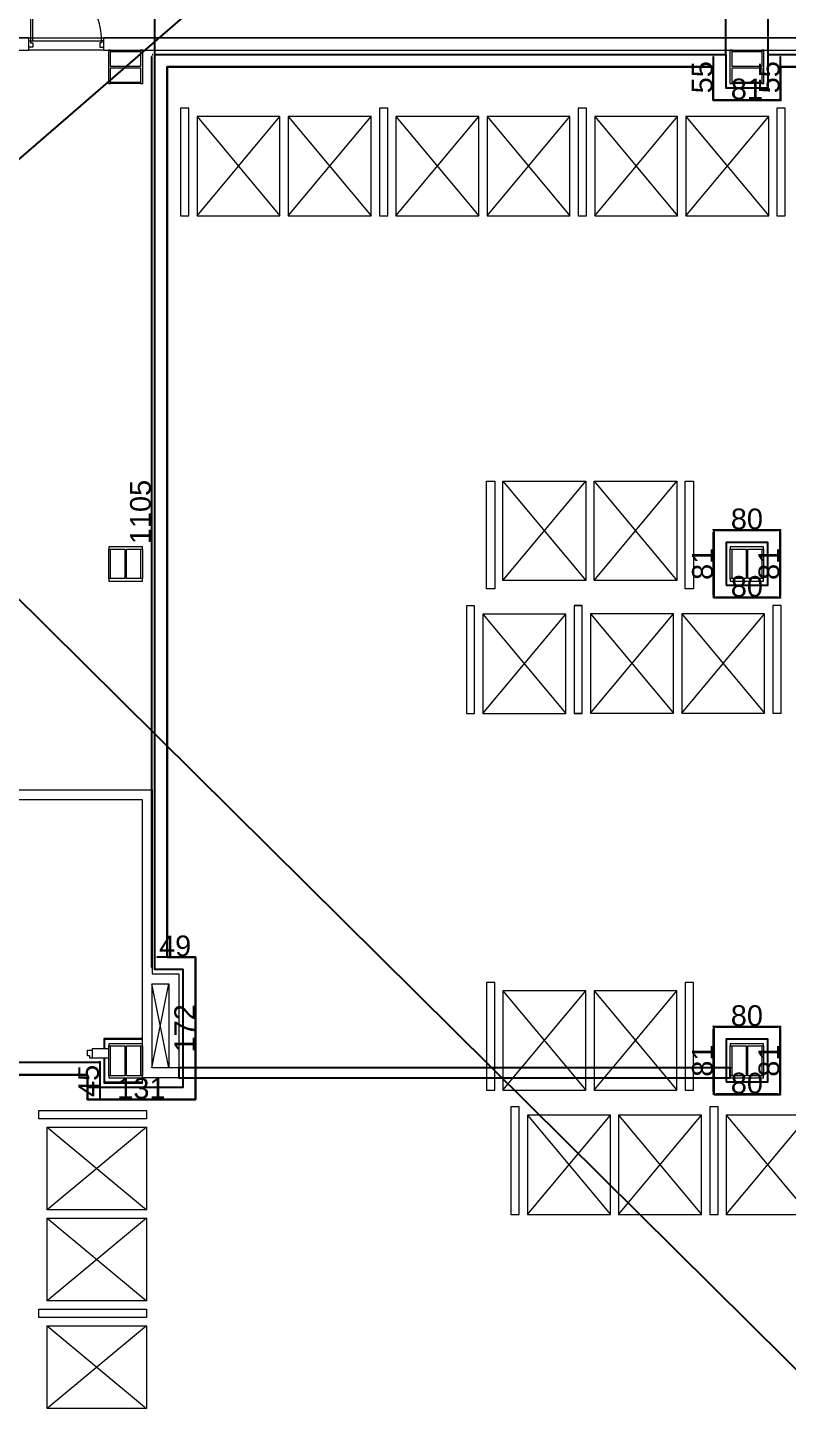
# Model space of a CAD drawing. Header units: millimetres. Extents: x -15161 to 10473752, y -72817 to 33960.
# Drawn here: x 36434 to 37351, y 1888 to 3559 of the extents above; entities that cross this region are included whole.
import ezdxf

# ---------------------------------------------------------------- set-up
doc = ezdxf.new("R2010")
doc.units = ezdxf.units.MM
doc.layers.add('PDF_幾何圖形', color=7, linetype='Continuous')
doc.styles.get("Standard").update_dxf_attribs({"font": 'arial.ttf'})
doc.dimstyles.new('ISO-25', dxfattribs={"dimtxt": 25, "dimasz": 2.5, "dimexe": 1.25, "dimexo": 0.625, "dimtad": 1, "dimdec": 0, "dimtxsty": 'Standard', "dimcen": 2.5, "dimadec": 0, "dimazin": 0, "dimtfac": 1, "dimtdec": 0, "dimtmove": 0, "dimatfit": 3, "dimfxl": 1, "dimarcsym": 0})

# ---------------------------------------------------------------- blocks, each defined once
blk = doc.blocks.new('拆除後的建築底圖1131126')
blk.add_lwpolyline([(11048.5, 2302.7), (10382.9, 2302.7), (10382.9, 2290.9), (11048.5, 2290.9)], close=True)
at = {"layer": 'PDF_幾何圖形', "lineweight": 0}
for points in [[(11419.4, 3643.6), (11419.4, 3606), (11339.3, 3606), (11339.3, 3643.6), (9474.2, 3643.6), (9474.2, 3617.8), (9448.4, 3617.8), (9448.4, 3547.1), (12604.5, 3547.1), (12604.5, 3539.5), (12739.5, 3539.5), (12739.5, 3028.9), (13204.8, 3028.9), (13204.8, 2247.7), (13491.9, 2247.7), (13361.5, 3136.4), (13110, 3099.6), (13035.5, 3611), (13009.2, 3607.2), (13003.7, 3643.6)], [(10063.2, 3531.9), (10201.7, 3531.9), (10201.7, 3547.1), (10063.2, 3547.1)], [(10291.8, 3547.1), (10291.8, 3531.9), (12589.6, 3531.9), (12589.6, 3451.8), (12604.5, 3451.8), (12604.5, 3547.1)], [(10336.3, 3491.6), (10339.3, 3491.6), (10339.3, 3531.9), (10336.3, 3531.9), (10336.3, 3512.4), (10300.3, 3512.4), (10300.3, 3531.9), (10297.8, 3531.9), (10297.8, 3491.6), (10300.3, 3491.6), (10300.3, 3510.7), (10336.3, 3510.7)], [(10300.3, 3530.2), (10300.3, 3531.9), (10336.3, 3531.9), (10336.3, 3530.2)], [(11086.6, 3491.6), (11089.1, 3491.6), (11089.1, 3531.9), (11086.6, 3531.9), (11086.6, 3512.4), (11050.6, 3512.4), (11050.6, 3531.9), (11048, 3531.9), (11048, 3491.6), (11050.6, 3491.6), (11050.6, 3510.7), (11086.6, 3510.7)], [(11050.6, 3530.2), (11050.6, 3531.9), (11086.6, 3531.9), (11086.6, 3530.2)], [(10300.3, 3491.6), (10300.3, 3493.3), (10336.3, 3493.3), (10336.3, 3491.6)], [(11050.6, 3491.6), (11050.6, 3493.3), (11086.6, 3493.3), (11086.6, 3491.6)], [(10298.2, 2893.8), (10298.2, 2890.8), (10338.8, 2890.8), (10338.8, 2893.8), (10319.4, 2893.8), (10319.4, 2929.4), (10338.8, 2929.4), (10338.8, 2932.3), (10298.2, 2932.3), (10298.2, 2929.4), (10317.7, 2929.4), (10317.7, 2893.8)], [(10298.2, 2893.8), (10298.2, 2929.4), (10299.9, 2929.4), (10299.9, 2893.8)], [(10336.7, 2893.8), (10336.7, 2929.4), (10338.8, 2929.4), (10338.8, 2893.8)], [(11048.5, 2893.8), (11048.5, 2890.8), (11088.7, 2890.8), (11088.7, 2893.8), (11069.6, 2893.8), (11069.6, 2929.4), (11088.7, 2929.4), (11088.7, 2932.3), (11048.5, 2932.3), (11048.5, 2929.4), (11067.5, 2929.4), (11067.5, 2893.8)], [(11048.5, 2893.8), (11048.5, 2929.4), (11050.2, 2929.4), (11050.2, 2893.8)], [(11087, 2893.8), (11087, 2929.4), (11088.7, 2929.4), (11088.7, 2893.8)], [(10298.2, 2293.4), (10298.2, 2290.9), (10338.8, 2290.9), (10338.8, 2293.4), (10319.4, 2293.4), (10319.4, 2329.4), (10338.8, 2329.4), (10338.8, 2331.9), (10298.2, 2331.9), (10298.2, 2329.4), (10317.7, 2329.4), (10317.7, 2293.4)], [(10298.2, 2293.4), (10298.2, 2329.4), (10299.9, 2329.4), (10299.9, 2293.4)], [(10336.7, 2293.4), (10336.7, 2329.4), (10338.8, 2329.4), (10338.8, 2293.4)], [(11048.5, 2293.4), (11048.5, 2290.9), (11088.7, 2290.9), (11088.7, 2293.4), (11069.6, 2293.4), (11069.6, 2329.4), (11088.7, 2329.4), (11088.7, 2331.9), (11048.5, 2331.9), (11048.5, 2329.4), (11067.5, 2329.4), (11067.5, 2293.4)], [(11048.5, 2293.4), (11048.5, 2329.4), (11050.2, 2329.4), (11050.2, 2293.4)], [(11087, 2293.4), (11087, 2329.4), (11088.7, 2329.4), (11088.7, 2293.4)]]:
    blk.add_lwpolyline(points, close=True, dxfattribs=at)
blk.add_lwpolyline([(10264.7, 3603.4, 0.199403), (10203.8, 3628.8), (10203.8, 3543.3), (10206.3, 3543.3), (10206.3, 3628.8)], format="xyb", dxfattribs=at)
for points in [[(10206.3, 3543.3), (10291.8, 3543.3), (10291.8, 3531.9), (10201.7, 3531.9), (10201.7, 3543.3), (10203.8, 3543.3), (10203.8, 3540.8), (10206.3, 3540.8), (10206.3, 3535.7), (10201.7, 3535.7)], [(10291.8, 3543.3), (10289.3, 3543.3), (10289.3, 3540.8), (10287.2, 3540.8), (10287.2, 3535.7), (10291.8, 3535.7)], [(10338.8, 2284.5), (10338.8, 2626.6), (9826.5, 2626.6), (9547.5, 2626.6)], [(9826.5, 2638.5), (10350.7, 2638.5), (10350.7, 2416.6), (10382.9, 2416.6), (10382.9, 2290.9)], [(10382.9, 2302.7), (10350.7, 2302.7), (10350.7, 2404.3), (10370.6, 2404.3), (10370.6, 2302.7), (10350.3, 2404.3)], [(10350.3, 2302.7), (10370.6, 2404.3)], [(10278.3, 2314.6), (10275.3, 2314.6), (10275.3, 2317.5), (10272.4, 2317.5), (10272.4, 2324.3), (10278.3, 2324.3)], [(10298.2, 2314.6), (10278.3, 2314.6), (10278.3, 2326.4), (10298.2, 2326.4)], [(10338.8, 2338.3), (10292.3, 2338.3), (10292.3, 2326.4)], [(10338.8, 2337), (10293.1, 2337), (10293.1, 2326.4)], [(10292.3, 2314.6), (10292.3, 2284.5), (10338.8, 2284.5)], [(10293.1, 2314.6), (10293.1, 2285.8), (10338.8, 2285.8)], [(10382.9, 2290.9), (10338.8, 2290.9)], [(11050.2, 2302.7), (11048.5, 2302.7)]]:
    blk.add_lwpolyline(points, dxfattribs=at)
blk.add_arc((10212.6, 3544.9), 76.8, 358.8285, 23.5011, dxfattribs=at)
blk = doc.blocks.new('*D21')
at = {"color": 0, "lineweight": -2, "transparency": 16777216}
for p, q in [((36586.9, 3527.5), (36586.9, 3597.9)), ((36589.4, 3596.7), (37273.8, 3596.7)), ((37276.3, 3527.5), (37276.3, 3597.9))]:
    blk.add_line(p, q, dxfattribs=at)
at = {"color": 0, "transparency": 16777216}
for points in [[(36589.4, 3597.1), (36589.4, 3596.3), (36586.9, 3596.7)], [(37273.8, 3597.1), (37273.8, 3596.3), (37276.3, 3596.7)]]:
    blk.add_solid(points, dxfattribs=at)
at = {"layer": 'Defpoints', "color": 0, "transparency": 16777216}
for p in [(37276.3, 3596.7), (36586.9, 3526.9), (37276.3, 3526.9)]:
    blk.add_point(p, dxfattribs=at)
at = {"color": 0, "transparency": 16777216, "insert": (36931.6, 3610.1), "char_height": 25, "attachment_point": 5}
blk.add_mtext('689', dxfattribs=at)
blk = doc.blocks.new('*D22')
at = {"color": 0, "lineweight": -2, "transparency": 16777216}
for p, q in [((37261.9, 3526.9), (37262.5, 3526.9)), ((37261.3, 3524.4), (37261.3, 3474.1)), ((37261.9, 3471.6), (37262.5, 3471.6))]:
    blk.add_line(p, q, dxfattribs=at)
at = {"color": 0, "transparency": 16777216}
for points in [[(37260.9, 3524.4), (37261.7, 3524.4), (37261.3, 3526.9)], [(37260.9, 3474.1), (37261.7, 3474.1), (37261.3, 3471.6)]]:
    blk.add_solid(points, dxfattribs=at)
at = {"layer": 'Defpoints', "color": 0, "transparency": 16777216}
for p in [(37261.3, 3526.9), (37261.3, 3471.6), (37261.3, 3471.6)]:
    blk.add_point(p, dxfattribs=at)
at = {"color": 0, "transparency": 16777216, "insert": (37248, 3499.3), "char_height": 25, "attachment_point": 5, "rotation": 90}
blk.add_mtext('55', dxfattribs=at)
blk = doc.blocks.new('*D23')
at = {"color": 0, "lineweight": -2, "transparency": 16777216}
for p, q in [((37261.3, 3472.3), (37261.3, 3472.9)), ((37263.8, 3471.6), (37339.9, 3471.6)), ((37342.4, 3472.3), (37342.4, 3472.9))]:
    blk.add_line(p, q, dxfattribs=at)
at = {"color": 0, "transparency": 16777216}
for points in [[(37263.8, 3472.1), (37263.8, 3471.2), (37261.3, 3471.6)], [(37339.9, 3472.1), (37339.9, 3471.2), (37342.4, 3471.6)]]:
    blk.add_solid(points, dxfattribs=at)
at = {"layer": 'Defpoints', "color": 0, "transparency": 16777216}
for p in [(37261.3, 3471.6), (37342.4, 3471.6), (37342.4, 3471.6)]:
    blk.add_point(p, dxfattribs=at)
at = {"color": 0, "transparency": 16777216, "insert": (37301.8, 3485), "char_height": 25, "attachment_point": 5}
blk.add_mtext('81', dxfattribs=at)
blk = doc.blocks.new('*D24')
at = {"color": 0, "lineweight": -2, "transparency": 16777216}
for p, q in [((37343, 3526.9), (37343.6, 3526.9)), ((37342.4, 3474.1), (37342.4, 3524.4)), ((37343, 3471.6), (37343.6, 3471.6))]:
    blk.add_line(p, q, dxfattribs=at)
at = {"color": 0, "transparency": 16777216}
for points in [[(37341.9, 3524.4), (37342.8, 3524.4), (37342.4, 3526.9)], [(37341.9, 3474.1), (37342.8, 3474.1), (37342.4, 3471.6)]]:
    blk.add_solid(points, dxfattribs=at)
at = {"layer": 'Defpoints', "color": 0, "transparency": 16777216}
for p in [(37342.4, 3526.9), (37342.4, 3526.9), (37342.4, 3471.6)]:
    blk.add_point(p, dxfattribs=at)
at = {"color": 0, "transparency": 16777216, "insert": (37329, 3499.3), "char_height": 25, "attachment_point": 5, "rotation": 90}
blk.add_mtext('55', dxfattribs=at)
blk = doc.blocks.new('*D25')
at = {"color": 0, "lineweight": -2, "transparency": 16777216}
for p, q in [((37327.4, 3527.5), (37327.4, 3597.9)), ((37329.9, 3596.7), (38023.6, 3596.7)), ((38026.1, 3527.5), (38026.1, 3597.9))]:
    blk.add_line(p, q, dxfattribs=at)
at = {"color": 0, "transparency": 16777216}
for points in [[(37329.9, 3597.1), (37329.9, 3596.3), (37327.4, 3596.7)], [(38023.6, 3597.1), (38023.6, 3596.3), (38026.1, 3596.7)]]:
    blk.add_solid(points, dxfattribs=at)
at = {"layer": 'Defpoints', "color": 0, "transparency": 16777216}
for p in [(38026.1, 3596.7), (37327.4, 3526.9), (38026.1, 3526.9)]:
    blk.add_point(p, dxfattribs=at)
at = {"color": 0, "transparency": 16777216, "insert": (37676.7, 3610.1), "char_height": 25, "attachment_point": 5}
blk.add_mtext('699', dxfattribs=at)
blk = doc.blocks.new('*D65')
at = {"color": 0, "lineweight": -2, "transparency": 16777216}
for p, q in [((35827.2, 2310.2), (35827.2, 2310.8)), ((35829.7, 2309.6), (36518, 2309.6)), ((36520.5, 2310.2), (36520.5, 2310.8))]:
    blk.add_line(p, q, dxfattribs=at)
at = {"color": 0, "transparency": 16777216}
for points in [[(35829.7, 2310), (35829.7, 2309.2), (35827.2, 2309.6)], [(36518, 2310), (36518, 2309.2), (36520.5, 2309.6)]]:
    blk.add_solid(points, dxfattribs=at)
at = {"layer": 'Defpoints', "color": 0, "transparency": 16777216}
for p in [(35827.2, 2309.6), (36520.5, 2309.6), (36520.5, 2309.6)]:
    blk.add_point(p, dxfattribs=at)
at = {"color": 0, "transparency": 16777216, "insert": (36173.9, 2323), "char_height": 25, "attachment_point": 5}
blk.add_mtext('693', dxfattribs=at)
blk = doc.blocks.new('*D66')
at = {"color": 0, "lineweight": -2, "transparency": 16777216}
for p, q in [((36520.5, 2307.1), (36520.5, 2267.1)), ((36521.1, 2309.6), (36521.8, 2309.6)), ((36521.1, 2264.6), (36521.8, 2264.6))]:
    blk.add_line(p, q, dxfattribs=at)
at = {"color": 0, "transparency": 16777216}
for points in [[(36520.1, 2307.1), (36520.9, 2307.1), (36520.5, 2309.6)], [(36520.1, 2267.1), (36520.9, 2267.1), (36520.5, 2264.6)]]:
    blk.add_solid(points, dxfattribs=at)
at = {"layer": 'Defpoints', "color": 0, "transparency": 16777216}
for p in [(36520.5, 2309.6), (36520.5, 2264.6), (36520.5, 2264.6)]:
    blk.add_point(p, dxfattribs=at)
at = {"color": 0, "transparency": 16777216, "insert": (36507.2, 2287.1), "char_height": 25, "attachment_point": 5, "rotation": 90}
blk.add_mtext('45', dxfattribs=at)
blk = doc.blocks.new('*D67')
at = {"color": 0, "lineweight": -2, "transparency": 16777216}
for p, q in [((36505.5, 2265.2), (36505.5, 2265.8)), ((36508, 2264.6), (36633.6, 2264.6)), ((36636.1, 2265.2), (36636.1, 2265.8))]:
    blk.add_line(p, q, dxfattribs=at)
at = {"color": 0, "transparency": 16777216}
for points in [[(36508, 2265), (36508, 2264.2), (36505.5, 2264.6)], [(36633.6, 2265), (36633.6, 2264.2), (36636.1, 2264.6)]]:
    blk.add_solid(points, dxfattribs=at)
at = {"layer": 'Defpoints', "color": 0, "transparency": 16777216}
for p in [(36505.5, 2264.6), (36636.1, 2264.6), (36636.1, 2264.6)]:
    blk.add_point(p, dxfattribs=at)
at = {"color": 0, "transparency": 16777216, "insert": (36570.8, 2278), "char_height": 25, "attachment_point": 5}
blk.add_mtext('131', dxfattribs=at)
blk = doc.blocks.new('*D68')
at = {"color": 0, "lineweight": -2, "transparency": 16777216}
for p, q in [((36635.5, 2436.6), (36634.9, 2436.6)), ((36636.1, 2267.1), (36636.1, 2434.1)), ((36635.5, 2264.6), (36634.9, 2264.6))]:
    blk.add_line(p, q, dxfattribs=at)
at = {"color": 0, "transparency": 16777216}
for points in [[(36635.7, 2434.1), (36636.5, 2434.1), (36636.1, 2436.6)], [(36635.7, 2267.1), (36636.5, 2267.1), (36636.1, 2264.6)]]:
    blk.add_solid(points, dxfattribs=at)
at = {"layer": 'Defpoints', "color": 0, "transparency": 16777216}
for p in [(36636.1, 2436.6), (36636.1, 2436.6), (36636.1, 2264.6)]:
    blk.add_point(p, dxfattribs=at)
at = {"color": 0, "transparency": 16777216, "insert": (36623, 2350.6), "char_height": 25, "attachment_point": 5, "rotation": 90}
blk.add_mtext('172', dxfattribs=at)
blk = doc.blocks.new('*D69')
at = {"color": 0, "lineweight": -2, "transparency": 16777216}
for p, q in [((36586.9, 2437.2), (36586.9, 2437.9)), ((36633.6, 2436.6), (36589.4, 2436.6)), ((36636.1, 2436), (36636.1, 2435.4))]:
    blk.add_line(p, q, dxfattribs=at)
at = {"color": 0, "transparency": 16777216}
for points in [[(36589.4, 2437), (36589.4, 2436.2), (36586.9, 2436.6)], [(36633.6, 2437), (36633.6, 2436.2), (36636.1, 2436.6)]]:
    blk.add_solid(points, dxfattribs=at)
at = {"layer": 'Defpoints', "color": 0, "transparency": 16777216}
for p in [(36586.9, 2436.6), (36586.9, 2436.6), (36636.1, 2436.6)]:
    blk.add_point(p, dxfattribs=at)
at = {"color": 0, "transparency": 16777216, "insert": (36611.5, 2450), "char_height": 25, "attachment_point": 5}
blk.add_mtext('49', dxfattribs=at)
blk = doc.blocks.new('*D70')
at = {"color": 0, "lineweight": -2, "transparency": 16777216}
for p, q in [((36583.9, 3526.9), (36584.5, 3526.9)), ((36583.2, 2424.1), (36583.2, 3524.4)), ((36583.9, 2421.6), (36584.5, 2421.6))]:
    blk.add_line(p, q, dxfattribs=at)
at = {"color": 0, "transparency": 16777216}
for points in [[(36582.8, 3524.4), (36583.7, 3524.4), (36583.2, 3526.9)], [(36582.8, 2424.1), (36583.7, 2424.1), (36583.2, 2421.6)]]:
    blk.add_solid(points, dxfattribs=at)
at = {"layer": 'Defpoints', "color": 0, "transparency": 16777216}
for p in [(36583.2, 3526.9), (36583.2, 3526.9), (36583.2, 2421.6)]:
    blk.add_point(p, dxfattribs=at)
at = {"color": 0, "transparency": 16777216, "insert": (36569.8, 2974.2), "char_height": 25, "attachment_point": 5, "rotation": 90}
blk.add_mtext('1105', dxfattribs=at)
blk = doc.blocks.new('*D71')
at = {"color": 0, "lineweight": -2, "transparency": 16777216}
for p, q in [((37261.7, 2952.9), (37261.7, 2953.6)), ((37264.2, 2952.3), (37339.4, 2952.3)), ((37341.9, 2952.9), (37341.9, 2953.6))]:
    blk.add_line(p, q, dxfattribs=at)
at = {"color": 0, "transparency": 16777216}
for points in [[(37264.2, 2952.7), (37264.2, 2951.9), (37261.7, 2952.3)], [(37339.4, 2952.7), (37339.4, 2951.9), (37341.9, 2952.3)]]:
    blk.add_solid(points, dxfattribs=at)
at = {"layer": 'Defpoints', "color": 0, "transparency": 16777216}
for p in [(37261.7, 2952.3), (37341.9, 2952.3), (37341.9, 2952.3)]:
    blk.add_point(p, dxfattribs=at)
at = {"color": 0, "transparency": 16777216, "insert": (37301.8, 2965.7), "char_height": 25, "attachment_point": 5}
blk.add_mtext('80', dxfattribs=at)
blk = doc.blocks.new('*D72')
at = {"color": 0, "lineweight": -2, "transparency": 16777216}
for p, q in [((37341.9, 2949.8), (37341.9, 2873.3)), ((37342.6, 2952.3), (37343.2, 2952.3)), ((37342.6, 2870.8), (37343.2, 2870.8))]:
    blk.add_line(p, q, dxfattribs=at)
at = {"color": 0, "transparency": 16777216}
for points in [[(37341.5, 2949.8), (37342.4, 2949.8), (37341.9, 2952.3)], [(37341.5, 2873.3), (37342.4, 2873.3), (37341.9, 2870.8)]]:
    blk.add_solid(points, dxfattribs=at)
at = {"layer": 'Defpoints', "color": 0, "transparency": 16777216}
for p in [(37341.9, 2952.3), (37341.9, 2870.8), (37341.9, 2870.8)]:
    blk.add_point(p, dxfattribs=at)
at = {"color": 0, "transparency": 16777216, "insert": (37328.5, 2911.6), "char_height": 25, "attachment_point": 5, "rotation": 90}
blk.add_mtext('81', dxfattribs=at)
blk = doc.blocks.new('*D73')
at = {"color": 0, "lineweight": -2, "transparency": 16777216}
for p, q in [((37261.7, 2871.5), (37261.7, 2872.1)), ((37339.4, 2870.8), (37264.2, 2870.8)), ((37341.9, 2871.5), (37341.9, 2872.1))]:
    blk.add_line(p, q, dxfattribs=at)
at = {"color": 0, "transparency": 16777216}
for points in [[(37264.2, 2871.2), (37264.2, 2870.4), (37261.7, 2870.8)], [(37339.4, 2871.2), (37339.4, 2870.4), (37341.9, 2870.8)]]:
    blk.add_solid(points, dxfattribs=at)
at = {"layer": 'Defpoints', "color": 0, "transparency": 16777216}
for p in [(37261.7, 2870.8), (37261.7, 2870.8), (37341.9, 2870.8)]:
    blk.add_point(p, dxfattribs=at)
at = {"color": 0, "transparency": 16777216, "insert": (37301.8, 2884.2), "char_height": 25, "attachment_point": 5}
blk.add_mtext('80', dxfattribs=at)
blk = doc.blocks.new('*D74')
at = {"color": 0, "lineweight": -2, "transparency": 16777216}
for p, q in [((37261.1, 2952.3), (37260.5, 2952.3)), ((37261.7, 2873.3), (37261.7, 2949.8)), ((37261.1, 2870.8), (37260.5, 2870.8))]:
    blk.add_line(p, q, dxfattribs=at)
at = {"color": 0, "transparency": 16777216}
for points in [[(37261.3, 2949.8), (37262.1, 2949.8), (37261.7, 2952.3)], [(37261.3, 2873.3), (37262.1, 2873.3), (37261.7, 2870.8)]]:
    blk.add_solid(points, dxfattribs=at)
at = {"layer": 'Defpoints', "color": 0, "transparency": 16777216}
for p in [(37261.7, 2952.3), (37261.7, 2952.3), (37261.7, 2870.8)]:
    blk.add_point(p, dxfattribs=at)
at = {"color": 0, "transparency": 16777216, "insert": (37248.3, 2911.6), "char_height": 25, "attachment_point": 5, "rotation": 90}
blk.add_mtext('81', dxfattribs=at)
blk = doc.blocks.new('*D81')
at = {"color": 0, "lineweight": -2, "transparency": 16777216}
for p, q in [((37261.7, 2353), (37261.7, 2353.6)), ((37264.2, 2352.4), (37339.4, 2352.4)), ((37341.9, 2353), (37341.9, 2353.6))]:
    blk.add_line(p, q, dxfattribs=at)
at = {"color": 0, "transparency": 16777216}
for points in [[(37264.2, 2352.8), (37264.2, 2351.9), (37261.7, 2352.4)], [(37339.4, 2352.8), (37339.4, 2351.9), (37341.9, 2352.4)]]:
    blk.add_solid(points, dxfattribs=at)
at = {"layer": 'Defpoints', "color": 0, "transparency": 16777216}
for p in [(37261.7, 2352.4), (37341.9, 2352.4), (37341.9, 2352.4)]:
    blk.add_point(p, dxfattribs=at)
at = {"color": 0, "transparency": 16777216, "insert": (37301.8, 2365.8), "char_height": 25, "attachment_point": 5}
blk.add_mtext('80', dxfattribs=at)
blk = doc.blocks.new('*D82')
at = {"color": 0, "lineweight": -2, "transparency": 16777216}
for p, q in [((37341.9, 2349.9), (37341.9, 2273.4)), ((37342.6, 2352.4), (37343.2, 2352.4)), ((37342.6, 2270.9), (37343.2, 2270.9))]:
    blk.add_line(p, q, dxfattribs=at)
at = {"color": 0, "transparency": 16777216}
for points in [[(37341.5, 2349.9), (37342.4, 2349.9), (37341.9, 2352.4)], [(37341.5, 2273.4), (37342.4, 2273.4), (37341.9, 2270.9)]]:
    blk.add_solid(points, dxfattribs=at)
at = {"layer": 'Defpoints', "color": 0, "transparency": 16777216}
for p in [(37341.9, 2352.4), (37341.9, 2270.9), (37341.9, 2270.9)]:
    blk.add_point(p, dxfattribs=at)
at = {"color": 0, "transparency": 16777216, "insert": (37328.5, 2311.6), "char_height": 25, "attachment_point": 5, "rotation": 90}
blk.add_mtext('81', dxfattribs=at)
blk = doc.blocks.new('*D79')
at = {"color": 0, "lineweight": -2, "transparency": 16777216}
for p, q in [((37261.7, 2271.5), (37261.7, 2272.1)), ((37339.4, 2270.9), (37264.2, 2270.9)), ((37341.9, 2271.5), (37341.9, 2272.1))]:
    blk.add_line(p, q, dxfattribs=at)
at = {"color": 0, "transparency": 16777216}
for points in [[(37264.2, 2271.3), (37264.2, 2270.5), (37261.7, 2270.9)], [(37339.4, 2271.3), (37339.4, 2270.5), (37341.9, 2270.9)]]:
    blk.add_solid(points, dxfattribs=at)
at = {"layer": 'Defpoints', "color": 0, "transparency": 16777216}
for p in [(37261.7, 2270.9), (37261.7, 2270.9), (37341.9, 2270.9)]:
    blk.add_point(p, dxfattribs=at)
at = {"color": 0, "transparency": 16777216, "insert": (37301.8, 2284.3), "char_height": 25, "attachment_point": 5}
blk.add_mtext('80', dxfattribs=at)
blk = doc.blocks.new('*D80')
at = {"color": 0, "lineweight": -2, "transparency": 16777216}
for p, q in [((37261.1, 2352.4), (37260.5, 2352.4)), ((37261.7, 2273.4), (37261.7, 2349.9)), ((37261.1, 2270.9), (37260.5, 2270.9))]:
    blk.add_line(p, q, dxfattribs=at)
at = {"color": 0, "transparency": 16777216}
for points in [[(37261.3, 2349.9), (37262.1, 2349.9), (37261.7, 2352.4)], [(37261.3, 2273.4), (37262.1, 2273.4), (37261.7, 2270.9)]]:
    blk.add_solid(points, dxfattribs=at)
at = {"layer": 'Defpoints', "color": 0, "transparency": 16777216}
for p in [(37261.7, 2352.4), (37261.7, 2352.4), (37261.7, 2270.9)]:
    blk.add_point(p, dxfattribs=at)
at = {"color": 0, "transparency": 16777216, "insert": (37248.3, 2311.6), "char_height": 25, "attachment_point": 5, "rotation": 90}
blk.add_mtext('81', dxfattribs=at)

msp = doc.modelspace()

# ---------------------------------------------------------------- linework, layer by layer
at = {"color": 8, "lineweight": 13, "ltscale": 0.13}
for p, q in [((36638.1254, 3331.8628), (36738.1254, 3451.8628)), ((36638.1254, 3451.8628), (36738.1254, 3331.8628)), ((36748.1254, 3331.8628), (36848.1254, 3451.8628)), ((36748.1254, 3451.8628), (36848.1254, 3331.8628)), ((36878.1254, 3331.8628), (36978.1254, 3451.8628)), ((36878.1254, 3451.8628), (36978.1254, 3331.8628)), ((36988.1254, 3331.8628), (37088.1254, 3451.8628)), ((36988.1254, 3451.8628), (37088.1254, 3331.8628)), ((37118.1254, 3331.8628), (37218.1254, 3451.8628)), ((37118.1254, 3451.8628), (37218.1254, 3331.8628)), ((37228.1254, 3331.8628), (37328.1254, 3451.8628)), ((37228.1254, 3451.8628), (37328.1254, 3331.8628)), ((37007.3277, 3011.3247), (37107.3277, 2891.3247)), ((37007.3277, 2891.3247), (37107.3277, 3011.3247)), ((37117.3277, 3011.3247), (37217.3277, 2891.3247)), ((37117.3277, 2891.3247), (37217.3277, 3011.3247)), ((36983.1254, 2730.9632), (37083.1254, 2850.9632)), ((36983.1254, 2850.9632), (37083.1254, 2730.9632)), ((37113.1254, 2731.3247), (37213.1254, 2851.3247)), ((37113.1254, 2851.3247), (37213.1254, 2731.3247)), ((37223.1254, 2731.3247), (37323.1254, 2851.3247)), ((37223.1254, 2851.3247), (37323.1254, 2731.3247)), ((37007.3277, 2275.9083), (37107.3277, 2395.9083)), ((37007.3277, 2395.9083), (37107.3277, 2275.9083)), ((37117.3277, 2275.9083), (37217.3277, 2395.9083)), ((37117.3277, 2395.9083), (37217.3277, 2275.9083)), ((37036.9619, 2125.9083), (37136.9619, 2245.9083)), ((37036.9619, 2245.9083), (37136.9619, 2125.9083)), ((37146.9619, 2125.9083), (37246.9619, 2245.9083)), ((37146.9619, 2245.9083), (37246.9619, 2125.9083)), ((37276.9619, 2125.9083), (37376.9619, 2245.9083)), ((37276.9619, 2245.9083), (37376.9619, 2125.9083)), ((36576.8942, 2231.4029), (36456.8942, 2131.4029)), ((36456.8942, 2231.4029), (36576.8942, 2131.4029)), ((36576.8942, 2121.4029), (36456.8942, 2021.4029)), ((36456.8942, 2121.4029), (36576.8942, 2021.4029)), ((36576.8942, 1991.4029), (36456.8942, 1891.4029)), ((36456.8942, 1991.4029), (36576.8942, 1891.4029))]:
    msp.add_line(p, q, dxfattribs=at)
at = {"color": 230}
msp.add_lwpolyline([(43975.9067, 9939.3038), (-15160.8453, -41255.219)], dxfattribs=at)
at = {"color": 4}
msp.add_lwpolyline([(34313.4744, 4959.9057), (41545.4633, -2209.2652)], dxfattribs=at)
at = {"color": 94}
for points in [[(38027.8319, 495.9855), (37326.0919, 495.9855), (37326.0919, 536.2084), (37277.5625, 536.2084), (37277.5625, 495.9855), (36577.093, 495.9855), (36577.093, 1136.5932), (35785.7534, 1136.5932), (35785.7534, 1685.9085), (35827.2469, 1685.9085), (35827.2469, 1736.5548), (35785.7534, 1736.5548), (35785.7534, 2279.5995), (35827.2469, 2279.5995), (35827.2469, 2309.5804), (36520.5186, 2309.5804), (36520.5186, 2279.5995), (36621.1268, 2279.5995), (36621.1268, 2421.6203), (36586.9481, 2421.6203), (36586.9481, 3526.8628)], [(36586.9481, 3511.8628), (36586.9481, 3526.8628), (37276.2922, 3526.8628), (37276.2922, 3511.8628)], [(36601.9481, 2421.6203), (36586.9481, 2421.6203), (36586.9481, 3526.8628), (36601.9481, 3526.8628)], [(36586.9481, 3526.8628), (37276.2922, 3526.8628), (37276.2922, 3486.6395), (37327.3554, 3486.6395), (37327.3554, 3526.8628), (38026.1383, 3526.8628)], [(37261.2922, 3526.8628), (37276.2922, 3526.8628), (37276.2922, 3486.6395)], [(37327.3554, 3486.6395), (37327.3554, 3526.8628), (37342.3554, 3526.8628)], [(37327.3554, 3511.8628), (37327.3554, 3511.8628), (37327.3554, 3526.8628), (38026.1383, 3526.8628), (38026.1383, 3511.8628)], [(35800.7534, 1751.5548), (35800.7534, 2264.5995), (35842.2469, 2264.5995), (35842.2469, 2294.5804), (36505.5186, 2294.5804), (36505.5186, 2264.5995), (36636.1268, 2264.5995), (36636.1268, 2436.6203), (36601.9481, 2436.6203), (36601.9481, 3511.8628), (37261.2922, 3511.8628), (37261.2922, 3471.6395), (37342.3554, 3471.6395), (37342.3554, 3511.8628), (38011.1383, 3511.8628)], [(36601.9481, 3511.8628), (36601.9481, 2436.6203)], [(37261.2922, 3511.8628), (36601.9481, 3511.8628)], [(37276.2922, 3471.6395), (37261.2922, 3471.6395), (37261.2922, 3511.8628)], [(37342.3554, 3511.8628), (37342.3554, 3471.6395), (37327.3554, 3471.6395)], [(38011.1383, 3511.8628), (37342.3554, 3511.8628)], [(37342.3554, 3486.6395), (37342.3554, 3471.6395), (37261.2922, 3471.6395), (37261.2922, 3486.6395)], [(37276.2922, 3486.6395), (37327.3554, 3486.6395)], [(36621.1268, 2421.6203), (36586.9481, 2421.6203), (36586.9481, 2436.6203)], [(36601.9481, 2436.6203), (36636.1268, 2436.6203), (36636.1268, 2421.6203)], [(36621.1268, 2436.6203), (36636.1268, 2436.6203), (36636.1268, 2264.5995), (36621.1268, 2264.5995)], [(36621.1268, 2279.5995), (36621.1268, 2421.6203)], [(35827.2469, 2294.5804), (35827.2469, 2309.5804), (36520.5186, 2309.5804), (36520.5186, 2294.5804)], [(36505.5186, 2309.5804), (36520.5186, 2309.5804), (36520.5186, 2264.5995), (36505.5186, 2264.5995), (36505.5186, 2294.5804)], [(36505.5186, 2294.5804), (35842.2469, 2294.5804)], [(36636.1268, 2279.5995), (36636.1268, 2264.5995), (36505.5186, 2264.5995), (36505.5186, 2279.5995), (36621.1268, 2279.5995)]]:
    msp.add_lwpolyline(points, dxfattribs=at)
at = {"color": 8, "lineweight": 13, "ltscale": 0.13}
for points in [[(36628.1254, 3461.8628), (36618.1254, 3461.8628), (36618.1254, 3331.8628), (36628.1254, 3331.8628)], [(36868.1254, 3461.8628), (36858.1254, 3461.8628), (36858.1254, 3331.8628), (36868.1254, 3331.8628)], [(36868.1254, 3461.8628), (36858.1254, 3461.8628), (36858.1254, 3331.8628), (36868.1254, 3331.8628)], [(37108.1254, 3461.8628), (37098.1254, 3461.8628), (37098.1254, 3331.8628), (37108.1254, 3331.8628)], [(37108.1254, 3461.8628), (37098.1254, 3461.8628), (37098.1254, 3331.8628), (37108.1254, 3331.8628)], [(37348.1254, 3461.8628), (37338.1254, 3461.8628), (37338.1254, 3331.8628), (37348.1254, 3331.8628)], [(37348.1254, 3461.8628), (37338.1254, 3461.8628), (37338.1254, 3331.8628), (37348.1254, 3331.8628)], [(36638.1254, 3331.8628), (36738.1254, 3331.8628), (36738.1254, 3451.8628), (36638.1254, 3451.8628)], [(36748.1254, 3331.8628), (36848.1254, 3331.8628), (36848.1254, 3451.8628), (36748.1254, 3451.8628)], [(36878.1254, 3331.8628), (36978.1254, 3331.8628), (36978.1254, 3451.8628), (36878.1254, 3451.8628)], [(36988.1254, 3331.8628), (37088.1254, 3331.8628), (37088.1254, 3451.8628), (36988.1254, 3451.8628)], [(37118.1254, 3331.8628), (37218.1254, 3331.8628), (37218.1254, 3451.8628), (37118.1254, 3451.8628)], [(37228.1254, 3331.8628), (37328.1254, 3331.8628), (37328.1254, 3451.8628), (37228.1254, 3451.8628)], [(36997.3277, 2881.3247), (36987.3277, 2881.3247), (36987.3277, 3011.3247), (36997.3277, 3011.3247)], [(37007.3277, 3011.3247), (37107.3277, 3011.3247), (37107.3277, 2891.3247), (37007.3277, 2891.3247)], [(37117.3277, 3011.3247), (37217.3277, 3011.3247), (37217.3277, 2891.3247), (37117.3277, 2891.3247)], [(37237.3277, 2881.3247), (37227.3277, 2881.3247), (37227.3277, 3011.3247), (37237.3277, 3011.3247)], [(36973.1254, 2860.9632), (36963.1254, 2860.9632), (36963.1254, 2730.9632), (36973.1254, 2730.9632)], [(37103.1254, 2861.3247), (37093.1254, 2861.3247), (37093.1254, 2731.3247), (37103.1254, 2731.3247)], [(37103.1254, 2860.9632), (37093.1254, 2860.9632), (37093.1254, 2730.9632), (37103.1254, 2730.9632)], [(37343.1254, 2861.3247), (37333.1254, 2861.3247), (37333.1254, 2731.3247), (37343.1254, 2731.3247)], [(37343.1254, 2861.3247), (37333.1254, 2861.3247), (37333.1254, 2731.3247), (37343.1254, 2731.3247)], [(36983.1254, 2730.9632), (37083.1254, 2730.9632), (37083.1254, 2850.9632), (36983.1254, 2850.9632)], [(37113.1254, 2731.3247), (37213.1254, 2731.3247), (37213.1254, 2851.3247), (37113.1254, 2851.3247)], [(37223.1254, 2731.3247), (37323.1254, 2731.3247), (37323.1254, 2851.3247), (37223.1254, 2851.3247)], [(36997.3277, 2405.9083), (36987.3277, 2405.9083), (36987.3277, 2275.9083), (36997.3277, 2275.9083)], [(37007.3277, 2275.9083), (37107.3277, 2275.9083), (37107.3277, 2395.9083), (37007.3277, 2395.9083)], [(37117.3277, 2275.9083), (37217.3277, 2275.9083), (37217.3277, 2395.9083), (37117.3277, 2395.9083)], [(37237.3277, 2405.9083), (37227.3277, 2405.9083), (37227.3277, 2275.9083), (37237.3277, 2275.9083)], [(36446.8942, 2241.4029), (36446.8942, 2251.4029), (36576.8942, 2251.4029), (36576.8942, 2241.4029)], [(37026.9619, 2255.9083), (37016.9619, 2255.9083), (37016.9619, 2125.9083), (37026.9619, 2125.9083)], [(37036.9619, 2125.9083), (37136.9619, 2125.9083), (37136.9619, 2245.9083), (37036.9619, 2245.9083)], [(37146.9619, 2125.9083), (37246.9619, 2125.9083), (37246.9619, 2245.9083), (37146.9619, 2245.9083)], [(37266.9619, 2255.9083), (37256.9619, 2255.9083), (37256.9619, 2125.9083), (37266.9619, 2125.9083)], [(37266.9619, 2255.9083), (37256.9619, 2255.9083), (37256.9619, 2125.9083), (37266.9619, 2125.9083)], [(37276.9619, 2125.9083), (37376.9619, 2125.9083), (37376.9619, 2245.9083), (37276.9619, 2245.9083)], [(36576.8942, 2231.4029), (36576.8942, 2131.4029), (36456.8942, 2131.4029), (36456.8942, 2231.4029)], [(36576.8942, 2121.4029), (36576.8942, 2021.4029), (36456.8942, 2021.4029), (36456.8942, 2121.4029)], [(36446.8942, 2001.4029), (36446.8942, 2011.4029), (36576.8942, 2011.4029), (36576.8942, 2001.4029)], [(36446.8942, 2001.4029), (36446.8942, 2011.4029), (36576.8942, 2011.4029), (36576.8942, 2001.4029)], [(36576.8942, 1991.4029), (36576.8942, 1891.4029), (36456.8942, 1891.4029), (36456.8942, 1991.4029)]]:
    msp.add_lwpolyline(points, close=True, dxfattribs=at)
at = {"color": 94}
for points in [[(37261.7156, 2870.8312), (37341.9389, 2870.8312), (37341.9389, 2952.3247), (37261.7156, 2952.3247)], [(37276.7156, 2885.8312), (37326.9389, 2885.8312), (37326.9389, 2937.3247), (37276.7156, 2937.3247)], [(37261.7156, 2270.8697), (37341.9389, 2270.8697), (37341.9389, 2352.3632), (37261.7156, 2352.3632)], [(37276.7156, 2285.8697), (37326.9389, 2285.8697), (37326.9389, 2337.3632), (37276.7156, 2337.3632)]]:
    msp.add_lwpolyline(points, close=True, dxfattribs=at)

# ---------------------------------------------------------------- block references
at = {"color": 30}
msp.add_blockref('拆除後的建築底圖1131126', (26233.2578, 0), dxfattribs=at)

# ---------------------------------------------------------------- dimensions: what is measured, and where the dimension line sits
at = {"color": 5}
for base, p1, p2, picture, middle in [((37276.2922, 3596.6782), (36586.9481, 3526.8628), (37276.2922, 3526.8628), '*D21', (36931.6202, 3610.0675)), ((38026.1383, 3596.6782), (37327.3554, 3526.8628), (38026.1383, 3526.8628), '*D25', (37676.7469, 3610.0675)), ((37342.3554, 3471.6395), (37261.2922, 3471.6395), (37342.3554, 3471.6395), '*D23', (37301.8238, 3485.0288)), ((37341.9389, 2952.3247), (37261.7156, 2952.3247), (37341.9389, 2952.3247), '*D71', (37301.8273, 2965.714)), ((37261.7156, 2870.8312), (37341.9389, 2870.8312), (37261.7156, 2870.8312), '*D73', (37301.8273, 2884.2205)), ((36586.9481, 2436.6203), (36636.1268, 2436.6203), (36586.9481, 2436.6203), '*D69', (36611.5374, 2450.0096)), ((37341.9389, 2352.3632), (37261.7156, 2352.3632), (37341.9389, 2352.3632), '*D81', (37301.8273, 2365.7525)), ((36520.5186, 2309.5804), (35827.2469, 2309.5804), (36520.5186, 2309.5804), '*D65', (36173.8827, 2322.9782)), ((36636.1268, 2264.5995), (36505.5186, 2264.5995), (36636.1268, 2264.5995), '*D67', (36570.8227, 2277.9974)), ((37261.7156, 2270.8697), (37341.9389, 2270.8697), (37261.7156, 2270.8697), '*D79', (37301.8273, 2284.259))]:
    dim = msp.add_linear_dim(base=base, p1=p1, p2=p2, dimstyle='ISO-25', dxfattribs=at)
    dim.commit()
    dim.dimension.update_dxf_attribs({"geometry": picture, "text_midpoint": middle})
for base, p1, p2, picture, middle in [((36583.2375, 3526.8628), (36583.2375, 2421.6203), (36583.2375, 3526.8628), '*D70', (36569.8482, 2974.2415)), ((37261.2922, 3471.6395), (37261.2922, 3526.8628), (37261.2922, 3471.6395), '*D22', (37247.9541, 3499.2511)), ((37342.3554, 3526.8628), (37342.3554, 3471.6395), (37342.3554, 3526.8628), '*D24', (37329.0173, 3499.2511)), ((37261.7156, 2952.3247), (37261.7156, 2870.8312), (37261.7156, 2952.3247), '*D74', (37248.3263, 2911.578)), ((37341.9389, 2870.8312), (37341.9389, 2952.3247), (37341.9389, 2870.8312), '*D72', (37328.5496, 2911.578)), ((36636.1268, 2436.6203), (36636.1268, 2264.5995), (36636.1268, 2436.6203), '*D68', (36622.9506, 2350.6099)), ((37261.7156, 2352.3632), (37261.7156, 2270.8697), (37261.7156, 2352.3632), '*D80', (37248.3263, 2311.6164)), ((37341.9389, 2270.8697), (37341.9389, 2352.3632), (37341.9389, 2270.8697), '*D82', (37328.5496, 2311.6164)), ((36520.5186, 2264.5995), (36520.5186, 2309.5804), (36520.5186, 2264.5995), '*D66', (36507.1804, 2287.0899))]:
    dim = msp.add_linear_dim(base=base, p1=p1, p2=p2, angle=90, dimstyle='ISO-25', dxfattribs=at)
    dim.commit()
    dim.dimension.update_dxf_attribs({"geometry": picture, "text_midpoint": middle})

doc.saveas('drawing.dxf')
